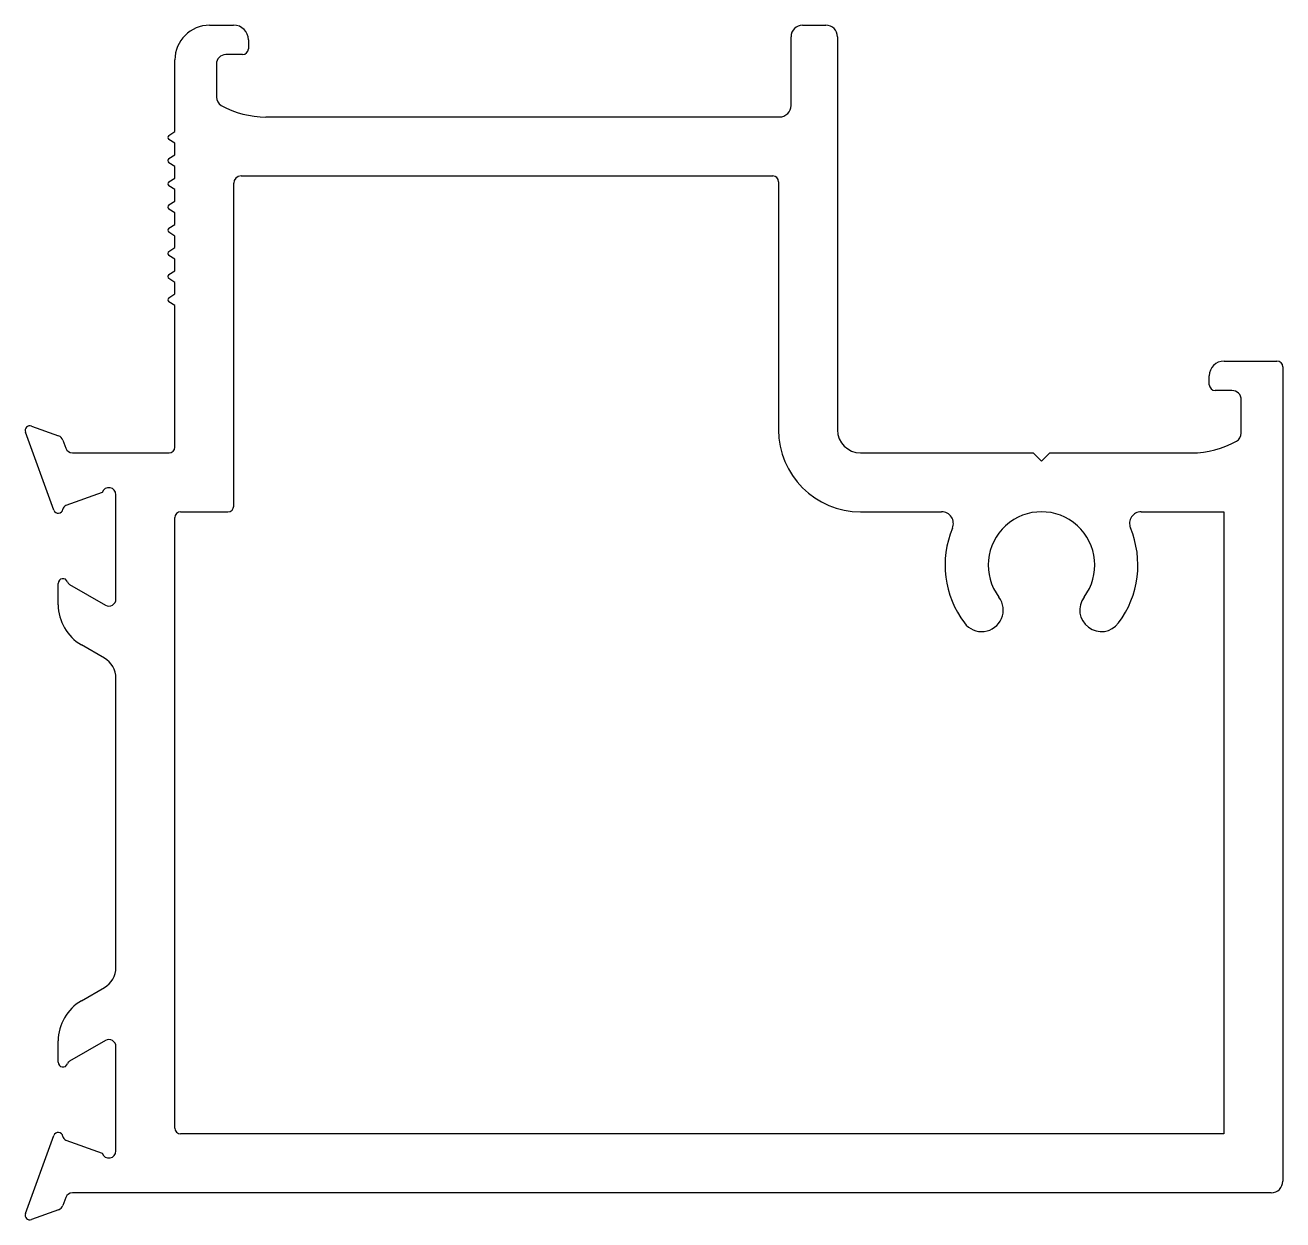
# Model space of a CAD drawing. Extents: x -28 to 26.2, y 5.3 to 56.8.
import ezdxf

# ---------------------------------------------------------------- set-up
doc = ezdxf.new("R2010")
doc.units = 0
doc.layers.add('AL_EXTRUSIONS', color=141, linetype='CONTINUOUS')

msp = doc.modelspace()

# ---------------------------------------------------------------- linework, layer by layer
at = {"layer": 'AL_EXTRUSIONS', "color": 7}
for p, q in [((-20.046, 56.827), (-19.011, 56.827)), ((5.529, 56.827), (6.529, 56.827)), ((-18.376, 56.192), (-18.376, 55.807)), ((5.029, 53.368), (5.029, 56.327)), ((7.029, 56.327), (7.029, 39.383)), ((-21.546, 52.235), (-21.546, 55.327)), ((-18.626, 55.557), (-19.349, 55.557)), ((-19.755, 55.151), (-19.755, 53.724)), ((-17.617, 52.868), (4.529, 52.868)), ((-21.808, 52.073), (-21.546, 52.235)), ((-21.546, 51.735), (-21.808, 51.896)), ((-21.546, 51.235), (-21.546, 51.735)), ((-21.808, 51.073), (-21.546, 51.235)), ((-21.546, 50.735), (-21.808, 50.896)), ((-21.546, 50.235), (-21.546, 50.735)), ((-21.808, 50.073), (-21.546, 50.235)), ((-19.006, 36.093), (-19.006, 50.01)), ((-18.689, 50.328), (4.239, 50.328)), ((4.489, 50.078), (4.489, 39.383)), ((-21.546, 49.735), (-21.808, 49.896)), ((-21.546, 49.235), (-21.546, 49.735)), ((-21.808, 49.073), (-21.546, 49.235)), ((-21.546, 48.735), (-21.808, 48.896)), ((-21.546, 48.235), (-21.546, 48.735)), ((-21.808, 48.073), (-21.546, 48.235)), ((-21.546, 47.735), (-21.808, 47.896)), ((-21.546, 47.235), (-21.546, 47.735)), ((-21.808, 47.073), (-21.546, 47.235)), ((-21.546, 46.735), (-21.808, 46.896)), ((-21.546, 46.235), (-21.546, 46.735)), ((-21.808, 46.073), (-21.546, 46.235)), ((-21.546, 45.735), (-21.808, 45.896)), ((-21.546, 45.235), (-21.546, 45.735)), ((-21.808, 45.073), (-21.546, 45.235)), ((-21.546, 44.735), (-21.808, 44.896)), ((-21.546, 38.633), (-21.546, 44.735)), ((23.702, 42.343), (25.983, 42.343)), ((26.237, 42.089), (26.237, 6.98)), ((23.067, 41.323), (23.067, 41.708)), ((24.039, 41.073), (23.317, 41.073)), ((24.445, 39.24), (24.445, 40.667)), ((-26.766, 35.918), (-27.99, 39.279)), ((-27.729, 39.539), (-26.559, 39.113)), ((-26.377, 38.931), (-26.25, 38.583)), ((-25.964, 38.383), (-21.796, 38.383)), ((8.029, 38.383), (15.476, 38.383)), ((15.476, 38.383), (15.829, 38.029)), ((15.829, 38.029), (16.183, 38.383)), ((16.183, 38.383), (22.307, 38.383)), ((-24.679, 36.681), (-26.244, 36.111)), ((-24.086, 32.084), (-24.086, 36.58)), ((-21.296, 35.843), (-19.256, 35.843)), ((8.029, 35.843), (11.521, 35.843)), ((20.126, 35.843), (23.697, 35.843)), ((23.697, 35.843), (23.697, 9.02)), ((-21.546, 9.27), (-21.546, 35.593)), ((-26.576, 31.838), (-26.576, 32.758)), ((-26.089, 32.712), (-24.544, 31.82)), ((-24.586, 29.535), (-25.576, 30.106)), ((-24.086, 16.194), (-24.086, 28.669)), ((-25.576, 14.756), (-24.586, 15.328)), ((-26.576, 12.104), (-26.576, 13.024)), ((-24.544, 13.043), (-26.089, 12.151)), ((-24.086, 8.283), (-24.086, 12.779)), ((-27.99, 5.584), (-26.766, 8.945)), ((-26.244, 8.751), (-24.679, 8.182)), ((23.697, 9.02), (-21.296, 9.02)), ((-26.25, 6.279), (-26.377, 5.932)), ((25.737, 6.48), (-25.964, 6.48)), ((-26.559, 5.75), (-27.729, 5.324))]:
    msp.add_line(p, q, dxfattribs=at)
for centre, radius, start, end in [((-20.046, 55.327), 1.5, 90, 180), ((-19.011, 56.192), 0.635, 360, 90), ((5.529, 56.327), 0.5, 90, 180), ((6.529, 56.327), 0.5, 360, 90), ((-19.349, 55.151), 0.406, 90, 180), ((-18.626, 55.807), 0.25, 270, 360), ((-19.349, 53.724), 0.406, 180.0004, 240.8403), ((-17.617, 56.827), 3.96, 240.84, 270.0001), ((4.529, 53.368), 0.5, 270, 0), ((-21.72, 51.985), 0.125, 135, 225), ((-21.72, 50.985), 0.125, 135, 225), ((-21.72, 49.985), 0.125, 135, 225), ((-18.689, 50.01), 0.318, 90, 180), ((4.239, 50.078), 0.25, 0, 90), ((-21.72, 48.985), 0.125, 135, 225), ((-21.72, 47.985), 0.125, 135, 225), ((-21.72, 46.985), 0.125, 135, 225), ((-21.72, 45.985), 0.125, 135, 225), ((-21.72, 44.985), 0.125, 135, 225), ((23.702, 41.708), 0.635, 90, 180), ((25.983, 42.089), 0.254, 0, 90), ((23.317, 41.323), 0.25, 180, 270), ((24.039, 40.667), 0.406, 360, 90), ((-27.799, 39.348), 0.203, 70, 200), ((-26.663, 38.827), 0.305, 20, 70), ((8.029, 39.383), 3.54, 180, 270), ((8.029, 39.383), 1, 180, 270), ((24.039, 39.24), 0.406, 299.1597, 359.9996), ((-25.964, 38.688), 0.305, 200, 270), ((-21.796, 38.633), 0.25, 270, 0), ((22.307, 42.343), 3.96, 269.9999, 299.16), ((-24.391, 36.58), 0.305, 360, 160.5288), ((-26.576, 35.987), 0.203, 200, 350.5441), ((-26.175, 35.92), 0.203, 110, 170.5441), ((-21.296, 35.593), 0.25, 90, 180), ((-19.256, 36.093), 0.25, 270, 0), ((11.521, 35.335), 0.508, 337.4465, 90), ((15.829, 33.546), 2.297, 323.1002, 216.8998), ((20.126, 35.343), 0.5, 90, 202.7011), ((15.829, 33.546), 4.157, 157.4465, 216.8998), ((15.829, 33.546), 4.157, 323.1002, 22.7011), ((-26.372, 32.758), 0.203, 18.5904, 180), ((-25.987, 32.888), 0.203, 198.5904, 240), ((-24.391, 32.084), 0.305, 240, 0), ((13.248, 31.608), 0.93, 216.8998, 36.8998), ((18.41, 31.608), 0.93, 143.1002, 323.1002), ((-24.576, 31.838), 2, 180, 240), ((-25.086, 28.669), 1, 360, 60), ((-25.086, 16.194), 1, 300, 0), ((-24.576, 13.024), 2, 120, 180), ((-24.391, 12.779), 0.305, 360, 120), ((-26.372, 12.104), 0.203, 180, 341.4096), ((-25.987, 11.975), 0.203, 120, 161.4096), ((-21.296, 9.27), 0.25, 180, 270), ((-26.576, 8.876), 0.203, 9.4559, 160), ((-26.175, 8.942), 0.203, 189.4559, 250), ((-24.391, 8.283), 0.305, 199.4712, 0), ((25.737, 6.98), 0.5, 270, 0.001), ((-25.964, 6.175), 0.305, 90, 160), ((-27.799, 5.515), 0.203, 160, 290), ((-26.663, 6.036), 0.305, 290, 340)]:
    msp.add_arc(centre, radius, start, end, dxfattribs=at)

doc.saveas('drawing.dxf')
